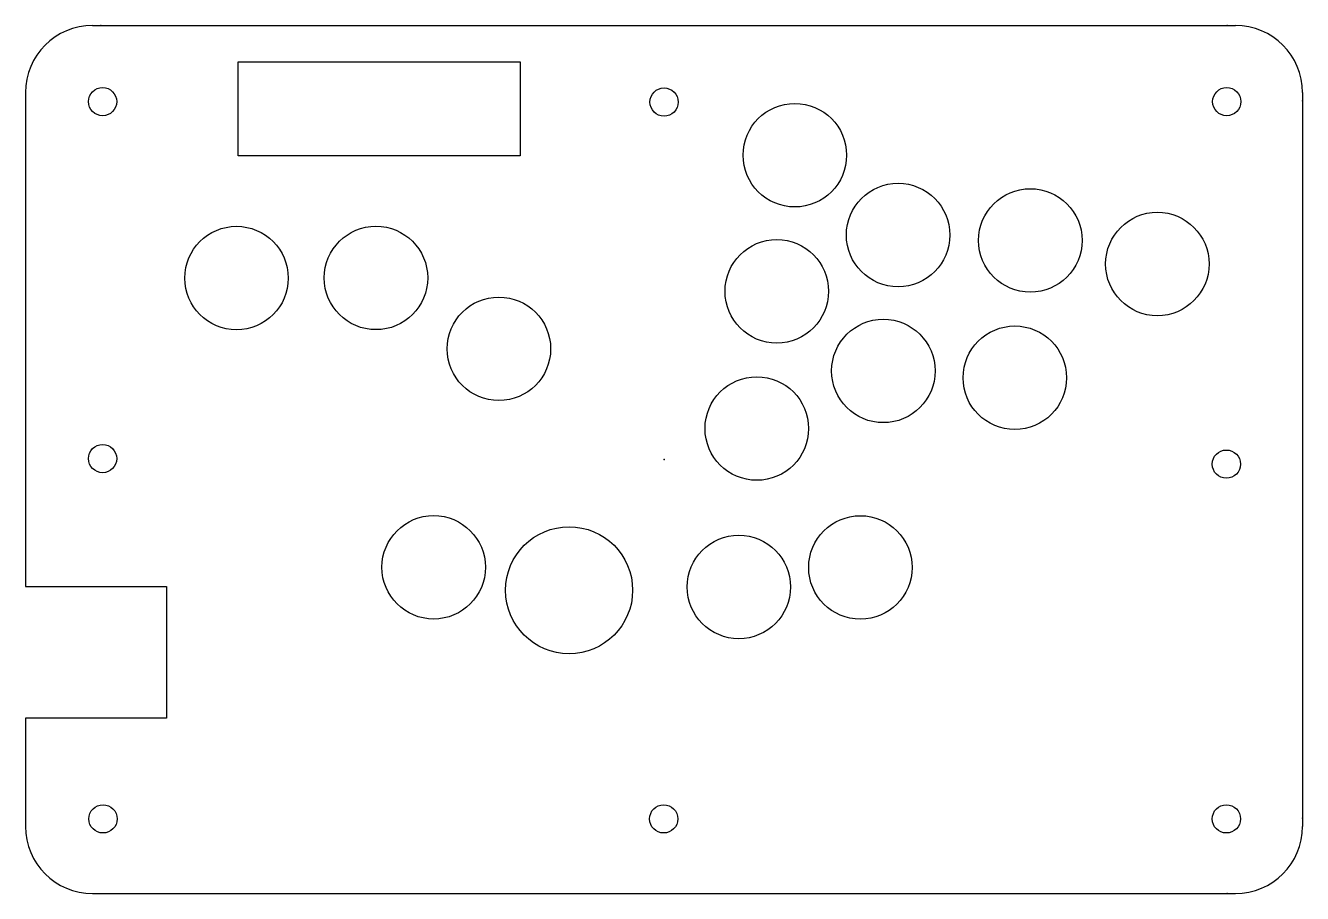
# Model space of a CAD drawing. Header units: millimetres. Extents: x -136 to 136, y -92 to 92.
import ezdxf

# ---------------------------------------------------------------- set-up
doc = ezdxf.new("R2010")
doc.units = ezdxf.units.MM
doc.header["$MEASUREMENT"] = 0
doc.layers.add('L3 v1_nzx100 v4', color=7, linetype='Continuous')

msp = doc.modelspace()

# ---------------------------------------------------------------- linework, layer by layer
at = {"layer": 'L3 v1_nzx100 v4'}
for p, q in [((-121.5, 92.25), (121.5, 92.25)), ((-90.55, 64.52), (-90.55, 84.52)), ((-90.55, 84.52), (-30.55, 84.52)), ((-30.55, 84.52), (-30.55, 64.52)), ((-135.75, 78), (-135.75, -27)), ((135.75, 78), (135.75, -78)), ((-30.55, 64.52), (-90.55, 64.52)), ((-135.75, -27), (-105.75, -27)), ((-105.75, -27), (-105.75, -55)), ((-135.75, -55), (-135.75, -78)), ((-105.75, -55), (-135.75, -55)), ((-121.5, -92.25), (121.5, -92.25))]:
    msp.add_line(p, q, dxfattribs=at)
for centre, radius in [((-119.36, 76.07), 3), ((0.02, 75.99), 3), ((119.65, 76.07), 3), ((27.82, 64.68), 11), ((49.78, 47.72), 11), ((77.89, 46.57), 11), ((104.9, 41.56), 11), ((-90.89, 38.57), 11), ((-61.24, 38.6), 11), ((23.98, 35.75), 11), ((-35.1, 23.53), 11), ((46.64, 18.83), 11), ((74.59, 17.38), 11), ((19.73, 6.58), 11), ((-119.36, 0.2), 3), ((119.57, -0.99), 3), ((-48.97, -22.91), 11), ((41.76, -22.95), 11), ((-20.17, -27.79), 13.5), ((15.91, -27.1), 11), ((-119.28, -76.39), 3), ((-0.07, -76.39), 3), ((119.57, -76.39), 3)]:
    msp.add_circle(centre, radius, dxfattribs=at)
for centre, start, end in [((-121.5, 78), 90, 180), ((121.5, 78), 0, 90), ((-121.5, -78), 180, 270), ((121.5, -78), 270, 0)]:
    msp.add_arc(centre, 14.25, start, end, dxfattribs=at)
for p in [(-119.75, 92.25), (119.75, 92.25), (135.75, 76.25), (0, 0), (0, 0), (0, 0), (0, 0), (0, 0), (135.75, -76.25), (119.75, -92.25)]:
    msp.add_point(p, dxfattribs=at)

doc.saveas('drawing.dxf')
